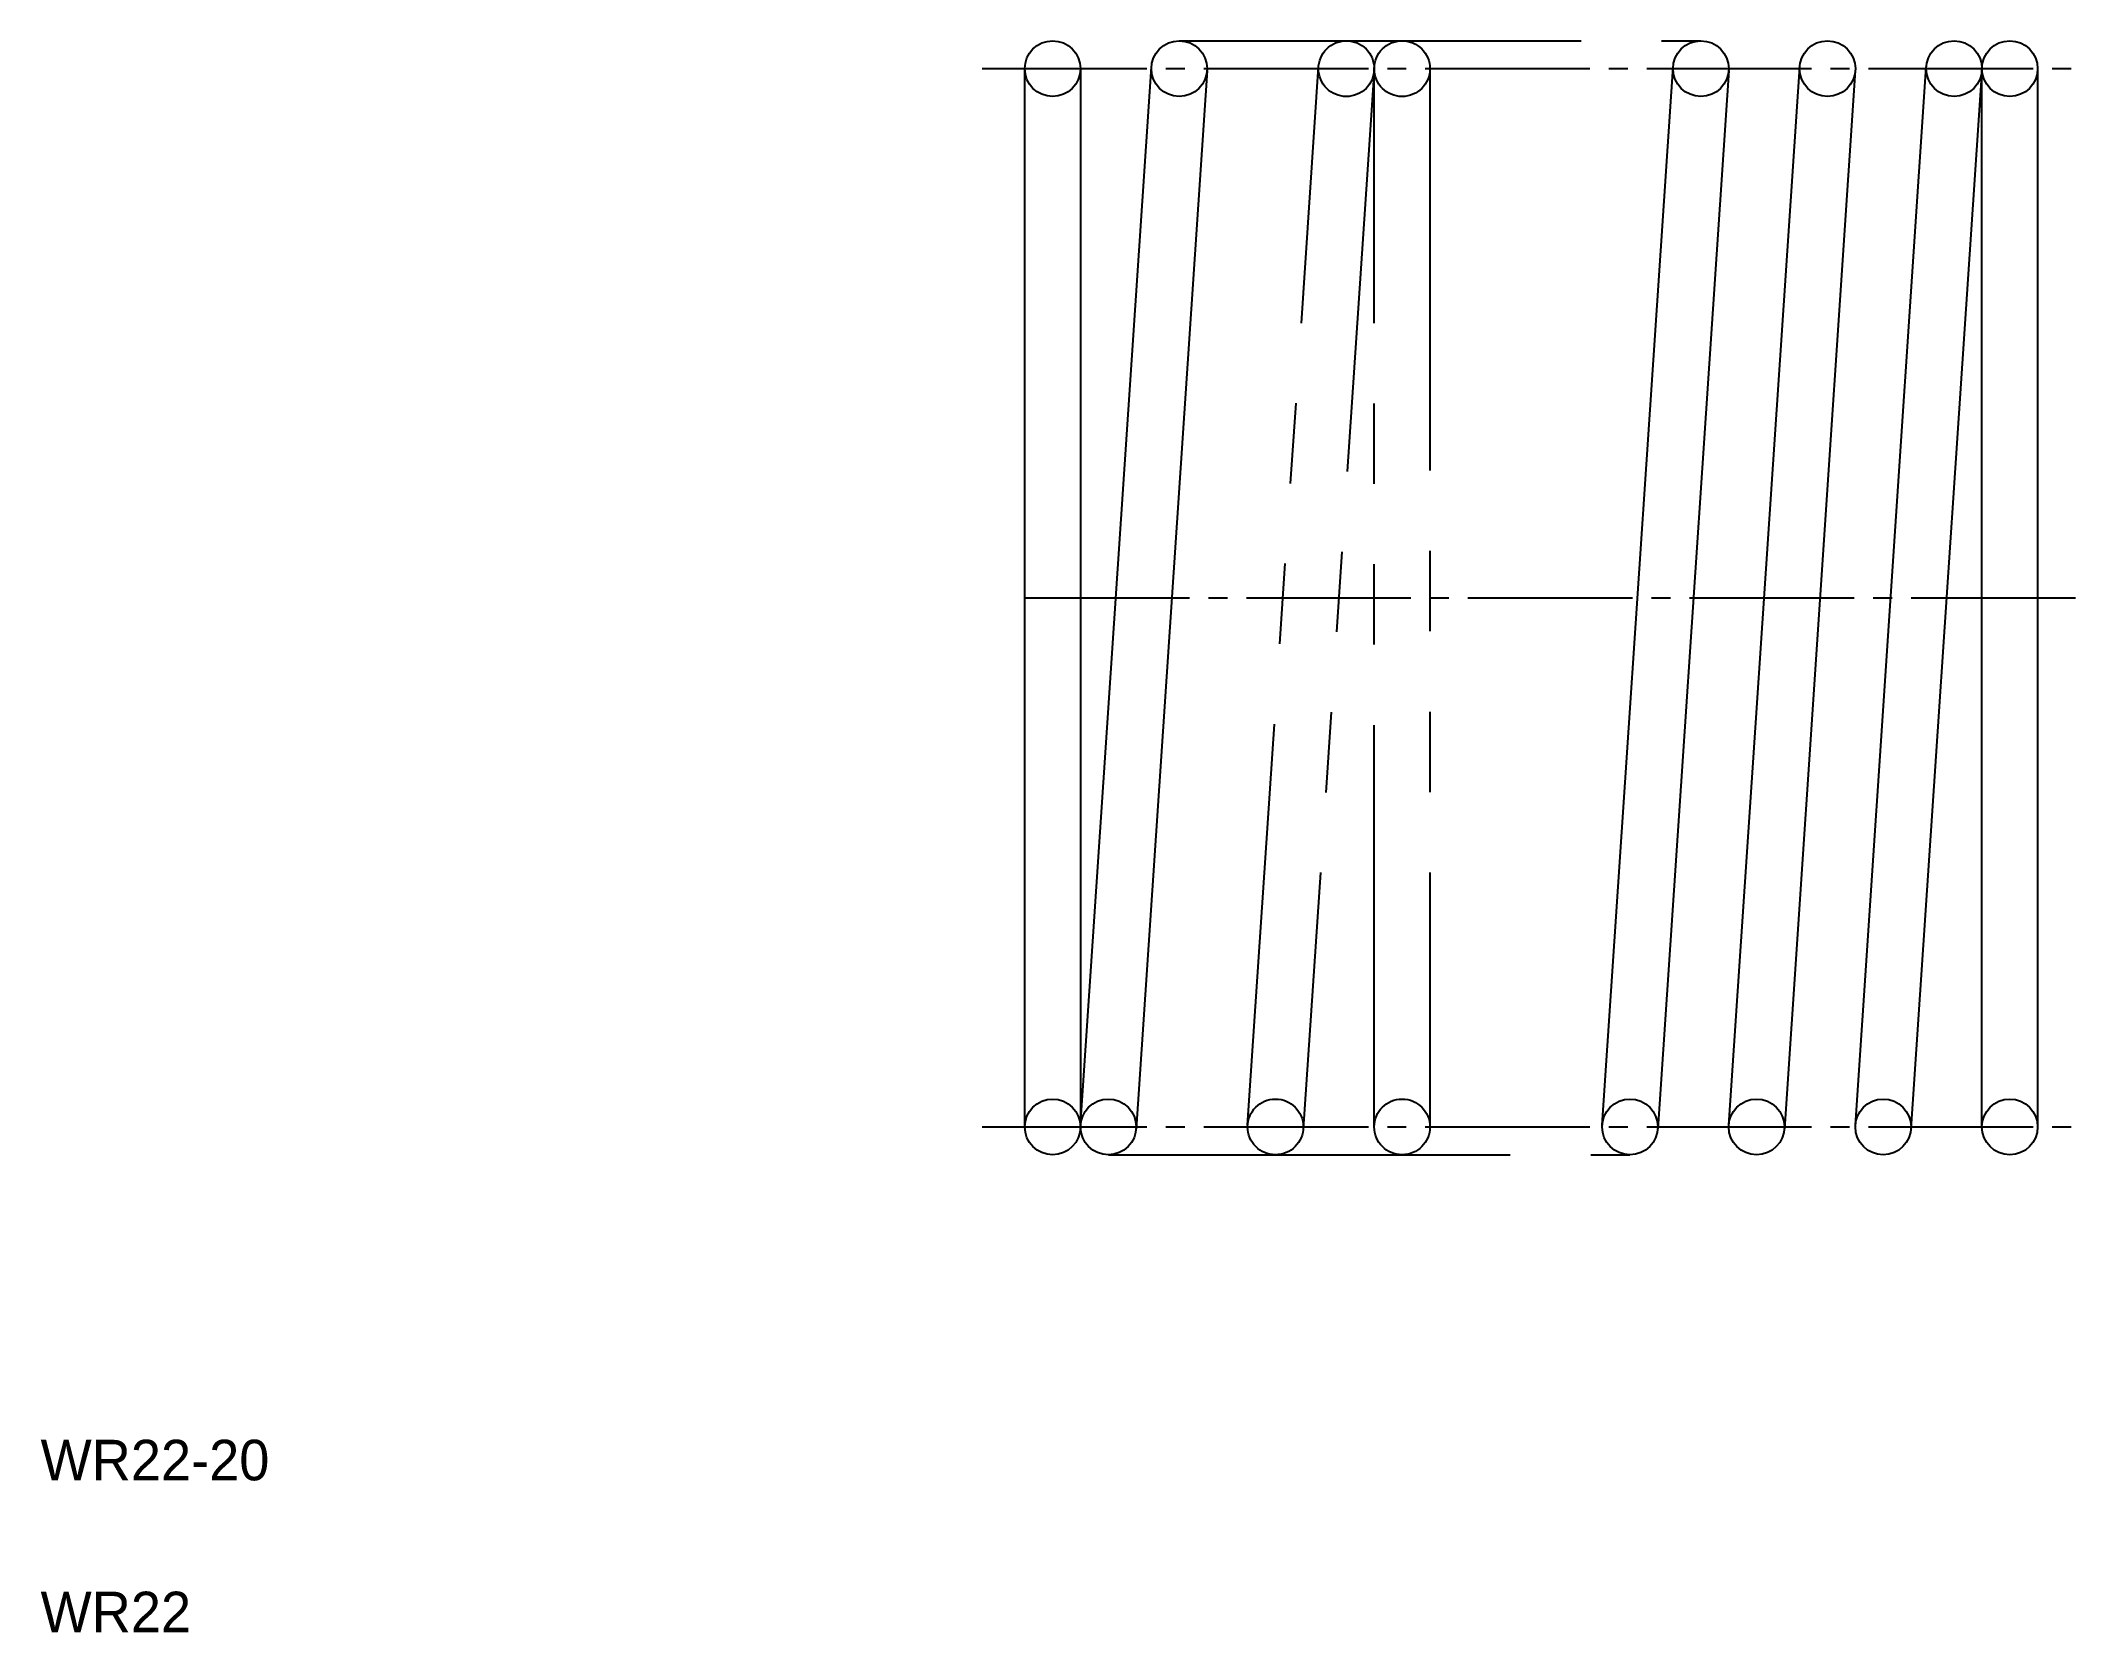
# Model space of a CAD drawing. Extents: x 2 to 42.3, y 2 to 33.4.
import ezdxf

# ---------------------------------------------------------------- set-up
doc = ezdxf.new("R2010")
doc.units = 0
doc.header["$LTSCALE"] = 0.25
doc.linetypes.add('CENTER', pattern=[17.5, 13, -1.5, 1.5, -1.5])
doc.linetypes.add('PHANTOM', pattern=[63.5, 31.75, -6.35, 6.35, -6.35, 6.35, -6.35])
doc.layers.get('0').update_dxf_attribs({"linetype": 'CONTINUOUS'})
doc.layers.add('CENTER', color=1, linetype='CENTER')

msp = doc.modelspace()

# ---------------------------------------------------------------- linework, layer by layer
at = {"color": 3, "linetype": 'PHANTOM'}
for p, q in [((24.484, 33.429), (34.784, 33.429)), ((25.835, 12.016), (27.235, 32.916)), ((28.333, 32.842), (26.933, 11.942)), ((28.334, 11.979), (28.334, 32.879)), ((29.434, 32.879), (29.434, 11.979)), ((23.084, 11.429), (33.384, 11.429))]:
    msp.add_line(p, q, dxfattribs=at)
at = {"color": 7}
for p, q in [((21.434, 11.979), (21.434, 32.879)), ((22.534, 32.879), (22.534, 11.979)), ((22.535, 12.016), (23.935, 32.916)), ((25.033, 32.842), (23.633, 11.942)), ((32.835, 12.016), (34.235, 32.916)), ((35.333, 32.842), (33.933, 11.942)), ((35.335, 12.016), (36.735, 32.916)), ((37.833, 32.842), (36.433, 11.942)), ((37.835, 12.016), (39.235, 32.916)), ((40.333, 32.842), (38.933, 11.942)), ((40.334, 11.979), (40.334, 32.879)), ((41.434, 32.879), (41.434, 11.979))]:
    msp.add_line(p, q, dxfattribs=at)
for p, q in [((26.535, 22.466), (26.535, 22.466)), ((26.185, 17.241), (26.185, 17.241))]:
    msp.add_line(p, q)
for centre in [(21.984, 32.879), (24.484, 32.879), (34.784, 32.879), (37.284, 32.879), (39.784, 32.879), (40.884, 32.879), (21.984, 11.979), (23.084, 11.979), (33.384, 11.979), (35.884, 11.979), (38.384, 11.979), (40.884, 11.979)]:
    msp.add_circle(centre, 0.55, dxfattribs=at)
at = {"color": 3, "linetype": 'PHANTOM'}
for centre in [(27.784, 32.879), (28.884, 32.879), (26.384, 11.979), (28.884, 11.979)]:
    msp.add_circle(centre, 0.55, dxfattribs=at)
at = {"layer": 'CENTER', "color": 1, "linetype": 'CENTER'}
for p, q in [((20.593, 32.879), (42.225, 32.879)), ((21.434, 22.429), (42.294, 22.429)), ((20.593, 11.979), (42.225, 11.979))]:
    msp.add_line(p, q, dxfattribs=at)

# ---------------------------------------------------------------- texts
for s, p in [('WR22-20', (2, 5)), ('WR22', (2, 2))]:
    msp.add_text(s, height=0.8).set_placement(p)

doc.saveas('drawing.dxf')
